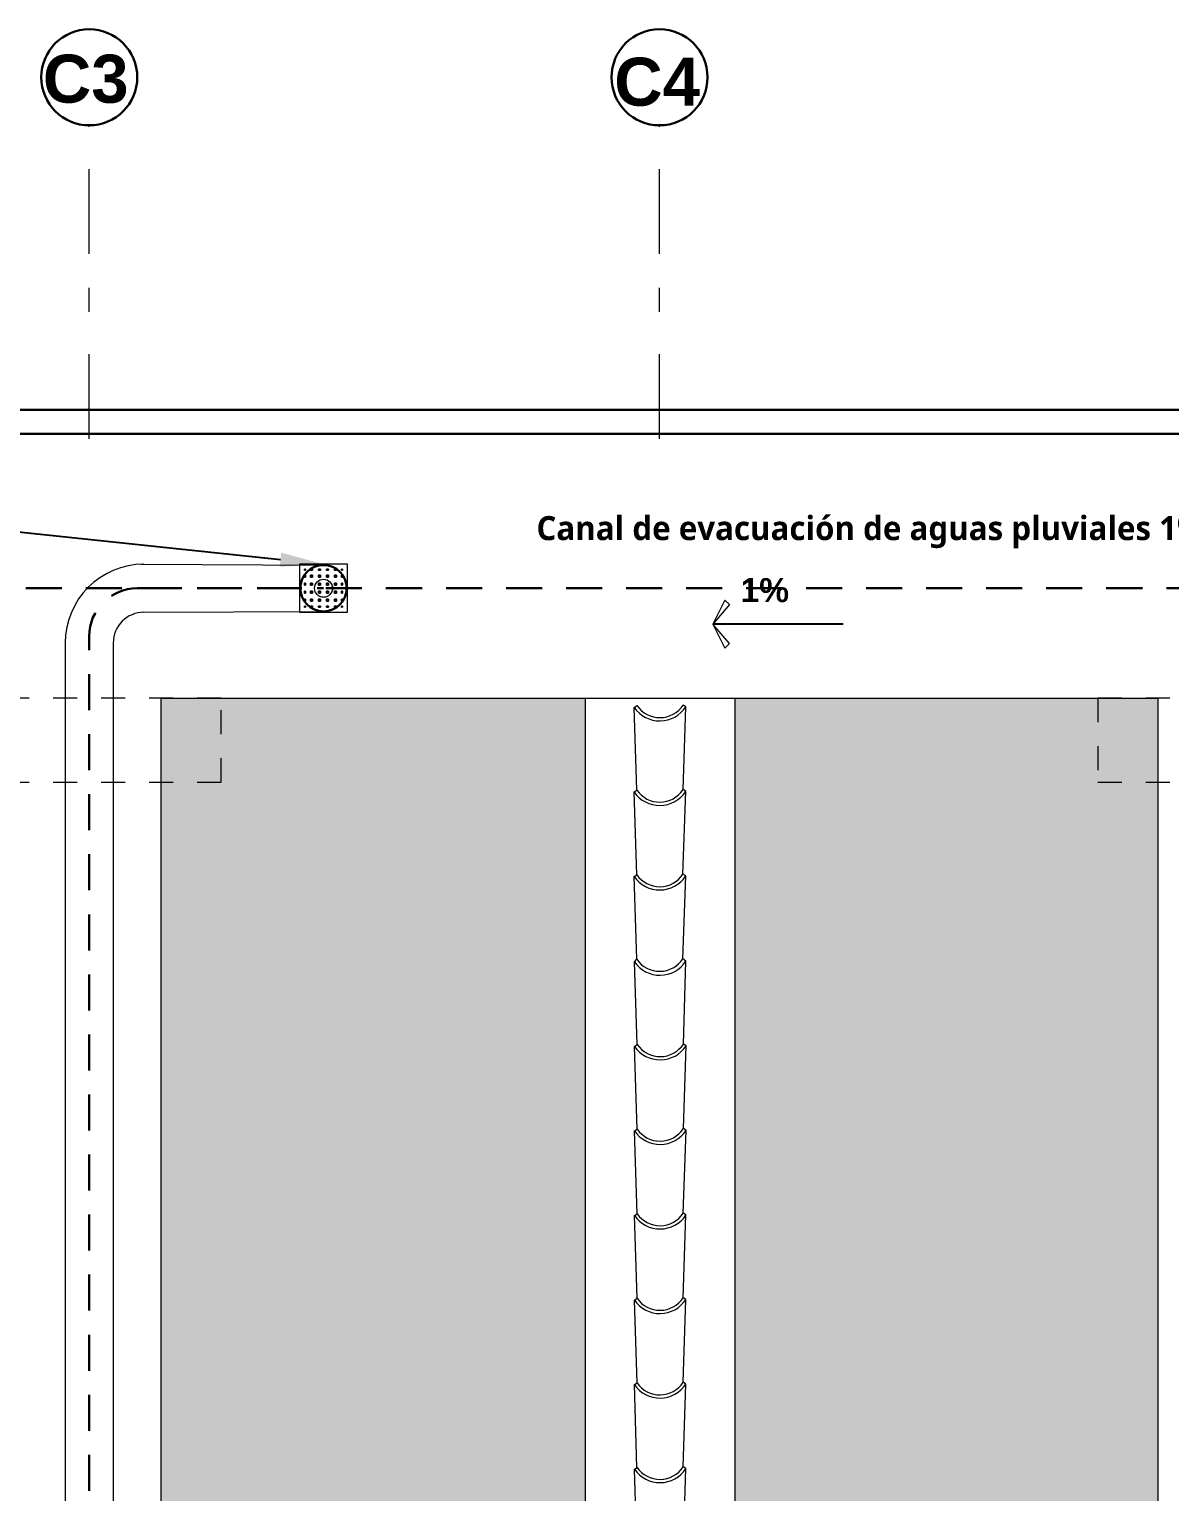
# Model space of a CAD drawing. Header units: metres. Extents: x 27 to 147, y -173 to 8.
# Drawn here: x 59.58 to 64.33, y -12.35 to -6.26 of the extents above; entities that cross this region are included whole.
import ezdxf
from ezdxf import colors
from ezdxf.entities.mleader import LeaderData, LeaderLine
from ezdxf.math import Vec2, Vec3

# ---------------------------------------------------------------- set-up
doc = ezdxf.new("R2010")
doc.units = ezdxf.units.M
for name, pattern in [('DASHED2', [0.375, 0.25, -0.125]), ('Dot & Dashed', [0.670277762413025, 0.352777767181396, -0.176388883590699, 0, -0.14111111164093]), ('HIDDEN2', [0.1875, 0.125, -0.0625])]:
    doc.linetypes.add(name, pattern=pattern)
for name, color, linetype, lineweight in [('2D Drafting - General_Pen_No__46', 7, 'Continuous', 25), ('Cotas varias El', 253, 'Continuous', 13), ('Equipamiento SR', 23, 'Continuous', 0), ('GRAFO 0 BLANCO', 7, 'Continuous', 0), ('grafo 2', 31, 'Continuous', 20), ('GRAFO 3', 22, 'Continuous', 30), ('GRAFO 4', 7, 'Continuous', 30), ('GRAFO01', 7, 'Continuous', 0), ('GRfo 3', 7, 'Continuous', 30), ('I.S. CANALETAS', 12, 'Continuous', 0), ('Interior - Mobiliario', 7, 'Continuous', 5), ('letras sr', 7, 'Continuous', 5), ('linea0016', 144, 'HIDDEN2', 9), ('Lineas Referencia', 73, 'Continuous', 13), ('teja andina', 252, 'Continuous', 0), ('TEJAS ANDINA', 253, 'Continuous', 0)]:
    doc.layers.add(name, color=color, linetype=linetype, lineweight=lineweight)
doc.layers.add('Interior - Mobiliario _Pluma_Nº__3', color=7, linetype='Continuous', lineweight=18, true_color=0xff6600)
doc.layers.add('Mobiliario', color=7, linetype='Continuous', lineweight=0, true_color=0x7f7f7f)
doc.styles.add('GENERATED_STYLE_1', font='arialbd.ttf')
doc.styles.add('GENERATED_STYLE_2', font='arial.ttf')
doc.styles.get("Standard").update_dxf_attribs({"font": 'arial.ttf'})

# ---------------------------------------------------------------- blocks, each defined once
blk = doc.blocks.new('A$C295C7585')
at = {"layer": 'Mobiliario', "lineweight": 15}
for p, q in [((1.374978025502969, 3.076203088460716), (1.513853283491699, 3.40416242087349)), ((1.513853283491699, 3.40416242087349), (1.527648820229842, 3.406546360073889)), ((1.556330874160267, 2.995064099900674), (1.716417933508637, 3.313533070731637)), ((1.716417933508637, 3.313533070731637), (1.70900166888714, 3.325407371513847)), ((1.222307230775641, 2.745859816847769), (1.36118248876528, 3.073819149260316)), ((1.36118248876528, 3.073819149260316), (1.374978025502969, 3.076203088460716)), ((1.403660079433394, 2.6647208282875), (1.563747138781764, 2.983189799118463)), ((1.563747138781764, 2.983189799118463), (1.556330874160267, 2.995064099900674)), ((1.069636436049223, 2.415516545234141), (1.208511694038407, 2.743475877646915)), ((1.208511694038407, 2.743475877646915), (1.222307230776096, 2.745859816847542)), ((1.250989284706975, 2.334377556673871), (1.411076344054891, 2.652846527505289)), ((1.411076344054891, 2.652846527505289), (1.403660079433394, 2.6647208282875)), ((0.9169656413223493, 2.085173273620967), (1.055840899311079, 2.413132606033741)), ((1.055840899311079, 2.413132606033741), (1.069636436048768, 2.415516545234595)), ((1.258405549328472, 2.322503255891888), (1.25098928470652, 2.334377556674326)), ((1.098318489980102, 2.004034285060698), (1.258405549328472, 2.322503255891888)), ((0.7650785429282223, 1.751017721853714), (0.9031190902182971, 2.079350511766734)), ((0.9031190902182971, 2.079350511766734), (0.9169656413223493, 2.085173273620967)), ((0.94643139158552, 1.66987873329299), (1.10492039455994, 1.989062689736784)), ((1.10492039455994, 1.989062689736784), (1.098439325062163, 2.004274668164622)), ((0.612407748201349, 1.420674450239858), (0.7512830061905333, 1.748633782652632)), ((0.7512830061905333, 1.748633782652632), (0.7650785429282223, 1.751017721853486)), ((0.7937605968586467, 1.339535461679816), (0.953847656207472, 1.658004432511007)), ((0.953847656207472, 1.658004432511007), (0.94643139158552, 1.66987873329299)), ((0.4597369534749305, 1.090331178626684), (0.5986122114636601, 1.418290511039459)), ((0.5986122114636601, 1.418290511039459), (0.6124077482018038, 1.420674450240085)), ((0.6410898021322282, 1.009192190066642), (0.8011768614805987, 1.327661160897833)), ((0.8011768614805987, 1.327661160897833), (0.7937605968591015, 1.339535461679816)), ((0.3070661587476025, 0.7599879070137376), (0.4459414167367868, 1.087947239426285)), ((0.4459414167367868, 1.087947239426285), (0.4597369534749305, 1.090331178626911)), ((0.6485060667537255, 0.997317889284659), (0.6410898021322282, 1.009192190066642)), ((0.4884190074053549, 0.6788489184534683), (0.6485060667537255, 0.997317889284659)), ((0.1543953640207292, 0.4296446354001091), (0.2932706220099135, 0.757603967813111)), ((0.2932706220099135, 0.757603967813111), (0.3070661587480572, 0.7599879070135103)), ((0.3357482126784817, 0.3485056468398398), (0.4958352720268522, 0.6669746176712579)), ((0.4958352720268522, 0.6669746176712579), (0.4884190074053549, 0.6788489184534683)), ((0.001724569293855893, 0.09930136378693533), (0.1405998272830402, 0.4272606961997099)), ((0.1405998272830402, 0.4272606961997099), (0.1543953640207292, 0.4296446354007912)), ((0.1830774179516084, 0.01816237522666597), (0.3431644773004336, 0.3366313460578567)), ((0.3431644773004336, 0.3366313460578567), (0.3357482126784817, 0.3485056468402945))]:
    blk.add_line(p, q, dxfattribs=at)
for centre, radius, start, end in [((1.64559542193274, 3.42692813519011), 0.1336946849706216, 189.8041789864884, 301.9874291323811), ((1.64559542193274, 3.42692813519011), 0.1196946849706216, 189.8041789864884, 301.9874291323811), ((1.492924627205866, 3.096584863576936), 0.1336946849706216, 189.8041789864884, 301.9874291323811), ((1.492924627205866, 3.096584863576936), 0.1196946849706216, 189.8041789864884, 301.9874291323811), ((1.340253832479448, 2.766241591963535), 0.1336946849706216, 189.8041789864884, 301.9874291323811), ((1.340253832479448, 2.766241591963535), 0.1196946849706216, 189.8041789864884, 301.9874291323811), ((1.187583037752574, 2.435898320350134), 0.1336946849706216, 189.8041789864884, 301.9874291323811), ((1.187583037752574, 2.435898320350134), 0.1196946849706216, 189.8041789864884, 301.9874291323811), ((1.034204698330086, 2.101672659223368), 0.1329726096647947, 189.6640148896703, 302.1275932302208), ((1.034912243024337, 2.105555048736051), 0.1196946849706216, 189.8041789864884, 301.9874291323811), ((0.8830251446311195, 1.77139949696948), 0.1336946849706216, 189.8041789864884, 301.9874291323811), ((0.8830251446311195, 1.77139949696948), 0.1196946849706216, 189.8041789864884, 301.9874291323811), ((0.7303543499047009, 1.441056225356306), 0.1336946849706216, 189.8041789864884, 301.9874291323811), ((0.7303543499047009, 1.441056225356306), 0.1196946849706216, 189.8041789864884, 301.9874291323811), ((0.5776835551778277, 1.110712953743132), 0.1336946849706216, 189.8041789864884, 301.9874291323811), ((0.5776835551778277, 1.110712953743132), 0.1196946849706216, 189.8041789864884, 301.9874291323811), ((0.4250127604509544, 0.7803696821295034), 0.1336946849706216, 189.8041789864884, 301.9874291323811), ((0.4250127604509544, 0.7803696821295034), 0.1196946849706216, 189.8041789864884, 301.9874291323811), ((0.2723419657240811, 0.4500264105163296), 0.1336946849706216, 189.8041789864884, 301.9874291323811), ((0.2723419657240811, 0.4500264105163296), 0.1196946849706216, 189.8041789864884, 301.9874291323811), ((0.1196711709962983, 0.119683138902019), 0.1196946849706216, 189.8041789864884, 301.9874291323811)]:
    blk.add_arc(centre, radius, start, end, dxfattribs=at)
blk = doc.blocks.new('Red 18')
at = {"layer": 'GRAFO 0 BLANCO', "linetype": 'Continuous'}
for p, q in [((0.05, 0.2041666666666667), (0.04583333333333334, 0.2041666666666667)), ((0.04583333333333334, 0.2041666666666667), (0.04583333333333334, 0.2)), ((0.04583333333333334, 0.2), (0.04583333333333334, 0.2041666666666667)), ((0.04583333333333334, 0.2041666666666667), (0.05, 0.2041666666666667)), ((0.04583333333333334, 0.2), (0.05, 0.2)), ((0.05, 0.2), (0.04583333333333334, 0.2)), ((0.05, 0.2), (0.05, 0.2041666666666667)), ((0.05, 0.2041666666666667), (0.05, 0.2)), ((0.07916666666666668, 0.2041666666666667), (0.07083333333333333, 0.2041666666666667)), ((0.07083333333333333, 0.2041666666666667), (0.07083333333333333, 0.2)), ((0.07083333333333333, 0.2041666666666667), (0.07916666666666668, 0.2041666666666667)), ((0.07083333333333333, 0.2), (0.07083333333333333, 0.2041666666666667)), ((0.07083333333333333, 0.2), (0.07916666666666668, 0.2)), ((0.07916666666666668, 0.2), (0.07083333333333333, 0.2)), ((0.07916666666666668, 0.2), (0.07916666666666668, 0.2041666666666667)), ((0.07916666666666668, 0.2041666666666667), (0.07916666666666668, 0.2)), ((0.1125, 0.2041666666666667), (0.1041666666666667, 0.2041666666666667)), ((0.1041666666666667, 0.2041666666666667), (0.1041666666666667, 0.2)), ((0.1041666666666667, 0.2041666666666667), (0.1125, 0.2041666666666667)), ((0.1041666666666667, 0.2), (0.1041666666666667, 0.2041666666666667)), ((0.1041666666666667, 0.2), (0.1125, 0.2)), ((0.1125, 0.2), (0.1041666666666667, 0.2)), ((0.1125, 0.2), (0.1125, 0.2041666666666667)), ((0.1125, 0.2041666666666667), (0.1125, 0.2)), ((0.1458333333333333, 0.2041666666666667), (0.1375, 0.2041666666666667)), ((0.1375, 0.2041666666666667), (0.1375, 0.2)), ((0.1375, 0.2041666666666667), (0.1458333333333333, 0.2041666666666667)), ((0.1375, 0.2), (0.1375, 0.2041666666666667)), ((0.1375, 0.2), (0.1458333333333333, 0.2)), ((0.1458333333333333, 0.2), (0.1375, 0.2)), ((0.1458333333333333, 0.2), (0.1458333333333333, 0.2041666666666667)), ((0.1458333333333333, 0.2041666666666667), (0.1458333333333333, 0.2)), ((0.1791666666666666, 0.2041666666666667), (0.1708333333333333, 0.2041666666666667)), ((0.1708333333333333, 0.2041666666666667), (0.1708333333333333, 0.2)), ((0.1708333333333333, 0.2041666666666667), (0.1791666666666666, 0.2041666666666667)), ((0.1708333333333333, 0.2), (0.1708333333333333, 0.2041666666666667)), ((0.1708333333333333, 0.2), (0.1791666666666666, 0.2)), ((0.1791666666666666, 0.2), (0.1708333333333333, 0.2)), ((0.1791666666666666, 0.2), (0.1791666666666666, 0.2041666666666667)), ((0.1791666666666666, 0.2041666666666667), (0.1791666666666666, 0.2)), ((0.2041666666666667, 0.2041666666666667), (0.2, 0.2041666666666667)), ((0.2, 0.2041666666666667), (0.2, 0.2)), ((0.2, 0.2), (0.2, 0.2041666666666667)), ((0.2, 0.2041666666666667), (0.2041666666666667, 0.2041666666666667)), ((0.2, 0.2), (0.2041666666666667, 0.2)), ((0.2041666666666667, 0.2), (0.2, 0.2)), ((0.2041666666666667, 0.2), (0.2041666666666667, 0.2041666666666667)), ((0.2041666666666667, 0.2041666666666667), (0.2041666666666667, 0.2)), ((0.05, 0.1791666666666666), (0.04583333333333334, 0.1791666666666666)), ((0.04583333333333334, 0.1791666666666666), (0.04583333333333334, 0.1708333333333333)), ((0.04583333333333334, 0.1708333333333333), (0.04583333333333334, 0.1791666666666666)), ((0.04583333333333334, 0.1791666666666666), (0.05, 0.1791666666666666)), ((0.04583333333333334, 0.1708333333333333), (0.05, 0.1708333333333333)), ((0.05, 0.1708333333333333), (0.04583333333333334, 0.1708333333333333)), ((0.05, 0.1458333333333333), (0.04583333333333334, 0.1458333333333333)), ((0.04583333333333334, 0.1458333333333333), (0.04583333333333334, 0.1375)), ((0.04583333333333334, 0.1375), (0.04583333333333334, 0.1458333333333333)), ((0.04583333333333334, 0.1458333333333333), (0.05, 0.1458333333333333)), ((0.04583333333333334, 0.1375), (0.05, 0.1375)), ((0.05, 0.1375), (0.04583333333333334, 0.1375)), ((0.05, 0.1708333333333333), (0.05, 0.1791666666666666)), ((0.05, 0.1791666666666666), (0.05, 0.1708333333333333)), ((0.05, 0.1375), (0.05, 0.1458333333333333)), ((0.05, 0.1458333333333333), (0.05, 0.1375)), ((0.07916666666666668, 0.1791666666666666), (0.07083333333333333, 0.1791666666666666)), ((0.07083333333333333, 0.1791666666666666), (0.07083333333333333, 0.1708333333333333)), ((0.07083333333333333, 0.1708333333333333), (0.07083333333333333, 0.1791666666666666)), ((0.07083333333333333, 0.1791666666666666), (0.07916666666666668, 0.1791666666666666)), ((0.07083333333333333, 0.1708333333333333), (0.07916666666666668, 0.1708333333333333)), ((0.07916666666666668, 0.1708333333333333), (0.07083333333333333, 0.1708333333333333)), ((0.07916666666666668, 0.1458333333333333), (0.07083333333333333, 0.1458333333333333)), ((0.07083333333333333, 0.1458333333333333), (0.07083333333333333, 0.1375)), ((0.07083333333333333, 0.1375), (0.07083333333333333, 0.1458333333333333)), ((0.07083333333333333, 0.1458333333333333), (0.07916666666666668, 0.1458333333333333)), ((0.07083333333333333, 0.1375), (0.07916666666666668, 0.1375)), ((0.07916666666666668, 0.1375), (0.07083333333333333, 0.1375)), ((0.07916666666666668, 0.1708333333333333), (0.07916666666666668, 0.1791666666666666)), ((0.07916666666666668, 0.1791666666666666), (0.07916666666666668, 0.1708333333333333)), ((0.07916666666666668, 0.1375), (0.07916666666666668, 0.1458333333333333)), ((0.07916666666666668, 0.1458333333333333), (0.07916666666666668, 0.1375)), ((0.1125, 0.1791666666666666), (0.1041666666666667, 0.1791666666666666)), ((0.1041666666666667, 0.1791666666666666), (0.1041666666666667, 0.1708333333333333)), ((0.1041666666666667, 0.1708333333333333), (0.1041666666666667, 0.1791666666666666)), ((0.1041666666666667, 0.1791666666666666), (0.1125, 0.1791666666666666)), ((0.1041666666666667, 0.1708333333333333), (0.1125, 0.1708333333333333)), ((0.1125, 0.1708333333333333), (0.1041666666666667, 0.1708333333333333)), ((0.1125, 0.1458333333333333), (0.1041666666666667, 0.1458333333333333)), ((0.1041666666666667, 0.1458333333333333), (0.1041666666666667, 0.1375)), ((0.1041666666666667, 0.1375), (0.1041666666666667, 0.1458333333333333)), ((0.1041666666666667, 0.1458333333333333), (0.1125, 0.1458333333333333)), ((0.1041666666666667, 0.1375), (0.1125, 0.1375)), ((0.1125, 0.1375), (0.1041666666666667, 0.1375)), ((0.1125, 0.1708333333333333), (0.1125, 0.1791666666666666)), ((0.1125, 0.1791666666666666), (0.1125, 0.1708333333333333)), ((0.1125, 0.1375), (0.1125, 0.1458333333333333)), ((0.1125, 0.1458333333333333), (0.1125, 0.1375)), ((0.1458333333333333, 0.1791666666666666), (0.1375, 0.1791666666666666)), ((0.1375, 0.1791666666666666), (0.1375, 0.1708333333333333)), ((0.1375, 0.1708333333333333), (0.1375, 0.1791666666666666)), ((0.1375, 0.1791666666666666), (0.1458333333333333, 0.1791666666666666)), ((0.1375, 0.1708333333333333), (0.1458333333333333, 0.1708333333333333)), ((0.1458333333333333, 0.1708333333333333), (0.1375, 0.1708333333333333)), ((0.1458333333333333, 0.1458333333333333), (0.1375, 0.1458333333333333)), ((0.1375, 0.1458333333333333), (0.1375, 0.1375)), ((0.1375, 0.1375), (0.1375, 0.1458333333333333)), ((0.1375, 0.1458333333333333), (0.1458333333333333, 0.1458333333333333)), ((0.1375, 0.1375), (0.1458333333333333, 0.1375)), ((0.1458333333333333, 0.1375), (0.1375, 0.1375)), ((0.1458333333333333, 0.1708333333333333), (0.1458333333333333, 0.1791666666666666)), ((0.1458333333333333, 0.1791666666666666), (0.1458333333333333, 0.1708333333333333)), ((0.1458333333333333, 0.1375), (0.1458333333333333, 0.1458333333333333)), ((0.1458333333333333, 0.1458333333333333), (0.1458333333333333, 0.1375)), ((0.1791666666666666, 0.1791666666666666), (0.1708333333333333, 0.1791666666666666)), ((0.1708333333333333, 0.1791666666666666), (0.1708333333333333, 0.1708333333333333)), ((0.1708333333333333, 0.1708333333333333), (0.1708333333333333, 0.1791666666666666)), ((0.1708333333333333, 0.1791666666666666), (0.1791666666666666, 0.1791666666666666)), ((0.1708333333333333, 0.1708333333333333), (0.1791666666666666, 0.1708333333333333)), ((0.1791666666666666, 0.1708333333333333), (0.1708333333333333, 0.1708333333333333)), ((0.1791666666666666, 0.1458333333333333), (0.1708333333333333, 0.1458333333333333)), ((0.1708333333333333, 0.1458333333333333), (0.1708333333333333, 0.1375)), ((0.1708333333333333, 0.1375), (0.1708333333333333, 0.1458333333333333)), ((0.1708333333333333, 0.1458333333333333), (0.1791666666666666, 0.1458333333333333)), ((0.1708333333333333, 0.1375), (0.1791666666666666, 0.1375)), ((0.1791666666666666, 0.1375), (0.1708333333333333, 0.1375)), ((0.1791666666666666, 0.1708333333333333), (0.1791666666666666, 0.1791666666666666)), ((0.1791666666666666, 0.1791666666666666), (0.1791666666666666, 0.1708333333333333)), ((0.1791666666666666, 0.1375), (0.1791666666666666, 0.1458333333333333)), ((0.1791666666666666, 0.1458333333333333), (0.1791666666666666, 0.1375)), ((0.2041666666666667, 0.1791666666666666), (0.2, 0.1791666666666666)), ((0.2, 0.1791666666666666), (0.2, 0.1708333333333333)), ((0.2, 0.1708333333333333), (0.2, 0.1791666666666666)), ((0.2, 0.1791666666666666), (0.2041666666666667, 0.1791666666666666)), ((0.2, 0.1708333333333333), (0.2041666666666667, 0.1708333333333333)), ((0.2041666666666667, 0.1708333333333333), (0.2, 0.1708333333333333)), ((0.2041666666666667, 0.1458333333333333), (0.2, 0.1458333333333333)), ((0.2, 0.1458333333333333), (0.2, 0.1375)), ((0.2, 0.1375), (0.2, 0.1458333333333333)), ((0.2, 0.1458333333333333), (0.2041666666666667, 0.1458333333333333)), ((0.2, 0.1375), (0.2041666666666667, 0.1375)), ((0.2041666666666667, 0.1375), (0.2, 0.1375)), ((0.2041666666666667, 0.1708333333333333), (0.2041666666666667, 0.1791666666666666)), ((0.2041666666666667, 0.1791666666666666), (0.2041666666666667, 0.1708333333333333)), ((0.2041666666666667, 0.1375), (0.2041666666666667, 0.1458333333333333)), ((0.2041666666666667, 0.1458333333333333), (0.2041666666666667, 0.1375)), ((0.05, 0.1125), (0.04583333333333334, 0.1125)), ((0.04583333333333334, 0.1125), (0.04583333333333334, 0.1041666666666667)), ((0.04583333333333334, 0.1041666666666667), (0.04583333333333334, 0.1125)), ((0.04583333333333334, 0.1125), (0.05, 0.1125)), ((0.04583333333333334, 0.1041666666666667), (0.05, 0.1041666666666667)), ((0.05, 0.1041666666666667), (0.04583333333333334, 0.1041666666666667)), ((0.05, 0.07916666666666668), (0.04583333333333334, 0.07916666666666668)), ((0.04583333333333334, 0.07916666666666668), (0.04583333333333334, 0.07083333333333333)), ((0.04583333333333334, 0.07083333333333333), (0.04583333333333334, 0.07916666666666668)), ((0.04583333333333334, 0.07916666666666668), (0.05, 0.07916666666666668)), ((0.04583333333333334, 0.07083333333333333), (0.05, 0.07083333333333333)), ((0.05, 0.07083333333333333), (0.04583333333333334, 0.07083333333333333)), ((0.05, 0.1041666666666667), (0.05, 0.1125)), ((0.05, 0.1125), (0.05, 0.1041666666666667)), ((0.05, 0.07083333333333333), (0.05, 0.07916666666666668)), ((0.05, 0.07916666666666668), (0.05, 0.07083333333333333)), ((0.07916666666666668, 0.1125), (0.07083333333333333, 0.1125)), ((0.07083333333333333, 0.1125), (0.07083333333333333, 0.1041666666666667)), ((0.07083333333333333, 0.1041666666666667), (0.07083333333333333, 0.1125)), ((0.07083333333333333, 0.1125), (0.07916666666666668, 0.1125)), ((0.07083333333333333, 0.1041666666666667), (0.07916666666666668, 0.1041666666666667)), ((0.07916666666666668, 0.1041666666666667), (0.07083333333333333, 0.1041666666666667)), ((0.07916666666666668, 0.07916666666666668), (0.07083333333333333, 0.07916666666666668)), ((0.07083333333333333, 0.07916666666666668), (0.07083333333333333, 0.07083333333333333)), ((0.07083333333333333, 0.07083333333333333), (0.07083333333333333, 0.07916666666666668)), ((0.07083333333333333, 0.07916666666666668), (0.07916666666666668, 0.07916666666666668)), ((0.07083333333333333, 0.07083333333333333), (0.07916666666666668, 0.07083333333333333)), ((0.07916666666666668, 0.07083333333333333), (0.07083333333333333, 0.07083333333333333)), ((0.07916666666666668, 0.1041666666666667), (0.07916666666666668, 0.1125)), ((0.07916666666666668, 0.1125), (0.07916666666666668, 0.1041666666666667)), ((0.07916666666666668, 0.07083333333333333), (0.07916666666666668, 0.07916666666666668)), ((0.07916666666666668, 0.07916666666666668), (0.07916666666666668, 0.07083333333333333)), ((0.1125, 0.1125), (0.1041666666666667, 0.1125)), ((0.1041666666666667, 0.1125), (0.1041666666666667, 0.1041666666666667)), ((0.1041666666666667, 0.1041666666666667), (0.1041666666666667, 0.1125)), ((0.1041666666666667, 0.1125), (0.1125, 0.1125)), ((0.1041666666666667, 0.1041666666666667), (0.1125, 0.1041666666666667)), ((0.1125, 0.1041666666666667), (0.1041666666666667, 0.1041666666666667)), ((0.1125, 0.07916666666666668), (0.1041666666666667, 0.07916666666666668)), ((0.1041666666666667, 0.07916666666666668), (0.1041666666666667, 0.07083333333333333)), ((0.1041666666666667, 0.07083333333333333), (0.1041666666666667, 0.07916666666666668)), ((0.1041666666666667, 0.07916666666666668), (0.1125, 0.07916666666666668)), ((0.1041666666666667, 0.07083333333333333), (0.1125, 0.07083333333333333)), ((0.1125, 0.07083333333333333), (0.1041666666666667, 0.07083333333333333)), ((0.1125, 0.1041666666666667), (0.1125, 0.1125)), ((0.1125, 0.1125), (0.1125, 0.1041666666666667)), ((0.1125, 0.07083333333333333), (0.1125, 0.07916666666666668)), ((0.1125, 0.07916666666666668), (0.1125, 0.07083333333333333)), ((0.1458333333333333, 0.1125), (0.1375, 0.1125)), ((0.1375, 0.1125), (0.1375, 0.1041666666666667)), ((0.1375, 0.1041666666666667), (0.1375, 0.1125)), ((0.1375, 0.1125), (0.1458333333333333, 0.1125)), ((0.1375, 0.1041666666666667), (0.1458333333333333, 0.1041666666666667)), ((0.1458333333333333, 0.1041666666666667), (0.1375, 0.1041666666666667)), ((0.1458333333333333, 0.07916666666666668), (0.1375, 0.07916666666666668)), ((0.1375, 0.07916666666666668), (0.1375, 0.07083333333333333)), ((0.1375, 0.07083333333333333), (0.1375, 0.07916666666666668)), ((0.1375, 0.07916666666666668), (0.1458333333333333, 0.07916666666666668)), ((0.1375, 0.07083333333333333), (0.1458333333333333, 0.07083333333333333)), ((0.1458333333333333, 0.07083333333333333), (0.1375, 0.07083333333333333)), ((0.1458333333333333, 0.1041666666666667), (0.1458333333333333, 0.1125)), ((0.1458333333333333, 0.1125), (0.1458333333333333, 0.1041666666666667)), ((0.1458333333333333, 0.07083333333333333), (0.1458333333333333, 0.07916666666666668)), ((0.1458333333333333, 0.07916666666666668), (0.1458333333333333, 0.07083333333333333)), ((0.1791666666666666, 0.1125), (0.1708333333333333, 0.1125)), ((0.1708333333333333, 0.1125), (0.1708333333333333, 0.1041666666666667)), ((0.1708333333333333, 0.1041666666666667), (0.1708333333333333, 0.1125)), ((0.1708333333333333, 0.1125), (0.1791666666666666, 0.1125)), ((0.1708333333333333, 0.1041666666666667), (0.1791666666666666, 0.1041666666666667)), ((0.1791666666666666, 0.1041666666666667), (0.1708333333333333, 0.1041666666666667)), ((0.1791666666666666, 0.07916666666666668), (0.1708333333333333, 0.07916666666666668)), ((0.1708333333333333, 0.07916666666666668), (0.1708333333333333, 0.07083333333333333)), ((0.1708333333333333, 0.07083333333333333), (0.1708333333333333, 0.07916666666666668)), ((0.1708333333333333, 0.07916666666666668), (0.1791666666666666, 0.07916666666666668)), ((0.1708333333333333, 0.07083333333333333), (0.1791666666666666, 0.07083333333333333)), ((0.1791666666666666, 0.07083333333333333), (0.1708333333333333, 0.07083333333333333)), ((0.1791666666666666, 0.1041666666666667), (0.1791666666666666, 0.1125)), ((0.1791666666666666, 0.1125), (0.1791666666666666, 0.1041666666666667)), ((0.1791666666666666, 0.07083333333333333), (0.1791666666666666, 0.07916666666666668)), ((0.1791666666666666, 0.07916666666666668), (0.1791666666666666, 0.07083333333333333)), ((0.2041666666666667, 0.1125), (0.2, 0.1125)), ((0.2, 0.1125), (0.2, 0.1041666666666667)), ((0.2, 0.1041666666666667), (0.2, 0.1125)), ((0.2, 0.1125), (0.2041666666666667, 0.1125)), ((0.2, 0.1041666666666667), (0.2041666666666667, 0.1041666666666667)), ((0.2041666666666667, 0.1041666666666667), (0.2, 0.1041666666666667)), ((0.2041666666666667, 0.07916666666666668), (0.2, 0.07916666666666668)), ((0.2, 0.07916666666666668), (0.2, 0.07083333333333333)), ((0.2, 0.07083333333333333), (0.2, 0.07916666666666668)), ((0.2, 0.07916666666666668), (0.2041666666666667, 0.07916666666666668)), ((0.2, 0.07083333333333333), (0.2041666666666667, 0.07083333333333333)), ((0.2041666666666667, 0.07083333333333333), (0.2, 0.07083333333333333)), ((0.2041666666666667, 0.1041666666666667), (0.2041666666666667, 0.1125)), ((0.2041666666666667, 0.1125), (0.2041666666666667, 0.1041666666666667)), ((0.2041666666666667, 0.07083333333333333), (0.2041666666666667, 0.07916666666666668)), ((0.2041666666666667, 0.07916666666666668), (0.2041666666666667, 0.07083333333333333)), ((0.05, 0.05), (0.04583333333333334, 0.05)), ((0.04583333333333334, 0.05), (0.04583333333333334, 0.04583333333333334)), ((0.04583333333333334, 0.04583333333333334), (0.04583333333333334, 0.05)), ((0.04583333333333334, 0.05), (0.05, 0.05)), ((0.04583333333333334, 0.04583333333333334), (0.05, 0.04583333333333334)), ((0.05, 0.04583333333333334), (0.04583333333333334, 0.04583333333333334)), ((0.05, 0.04583333333333334), (0.05, 0.05)), ((0.05, 0.05), (0.05, 0.04583333333333334)), ((0.07916666666666668, 0.05), (0.07083333333333333, 0.05)), ((0.07083333333333333, 0.05), (0.07083333333333333, 0.04583333333333334)), ((0.07083333333333333, 0.05), (0.07916666666666668, 0.05)), ((0.07083333333333333, 0.04583333333333334), (0.07083333333333333, 0.05)), ((0.07083333333333333, 0.04583333333333334), (0.07916666666666668, 0.04583333333333334)), ((0.07916666666666668, 0.04583333333333334), (0.07083333333333333, 0.04583333333333334)), ((0.07916666666666668, 0.04583333333333334), (0.07916666666666668, 0.05)), ((0.07916666666666668, 0.05), (0.07916666666666668, 0.04583333333333334)), ((0.1125, 0.05), (0.1041666666666667, 0.05)), ((0.1041666666666667, 0.05), (0.1041666666666667, 0.04583333333333334)), ((0.1041666666666667, 0.05), (0.1125, 0.05)), ((0.1041666666666667, 0.04583333333333334), (0.1041666666666667, 0.05)), ((0.1041666666666667, 0.04583333333333334), (0.1125, 0.04583333333333334)), ((0.1125, 0.04583333333333334), (0.1041666666666667, 0.04583333333333334)), ((0.1125, 0.04583333333333334), (0.1125, 0.05)), ((0.1125, 0.05), (0.1125, 0.04583333333333334)), ((0.1458333333333333, 0.05), (0.1375, 0.05)), ((0.1375, 0.05), (0.1375, 0.04583333333333334)), ((0.1375, 0.05), (0.1458333333333333, 0.05)), ((0.1375, 0.04583333333333334), (0.1375, 0.05)), ((0.1375, 0.04583333333333334), (0.1458333333333333, 0.04583333333333334)), ((0.1458333333333333, 0.04583333333333334), (0.1375, 0.04583333333333334)), ((0.1458333333333333, 0.04583333333333334), (0.1458333333333333, 0.05)), ((0.1458333333333333, 0.05), (0.1458333333333333, 0.04583333333333334)), ((0.1791666666666666, 0.05), (0.1708333333333333, 0.05)), ((0.1708333333333333, 0.05), (0.1708333333333333, 0.04583333333333334)), ((0.1708333333333333, 0.05), (0.1791666666666666, 0.05)), ((0.1708333333333333, 0.04583333333333334), (0.1708333333333333, 0.05)), ((0.1708333333333333, 0.04583333333333334), (0.1791666666666666, 0.04583333333333334)), ((0.1791666666666666, 0.04583333333333334), (0.1708333333333333, 0.04583333333333334)), ((0.1791666666666666, 0.04583333333333334), (0.1791666666666666, 0.05)), ((0.1791666666666666, 0.05), (0.1791666666666666, 0.04583333333333334)), ((0.2041666666666667, 0.05), (0.2, 0.05)), ((0.2, 0.05), (0.2, 0.04583333333333334)), ((0.2, 0.04583333333333334), (0.2, 0.05)), ((0.2, 0.05), (0.2041666666666667, 0.05)), ((0.2, 0.04583333333333334), (0.2041666666666667, 0.04583333333333334)), ((0.2041666666666667, 0.04583333333333334), (0.2, 0.04583333333333334)), ((0.2041666666666667, 0.04583333333333334), (0.2041666666666667, 0.05)), ((0.2041666666666667, 0.05), (0.2041666666666667, 0.04583333333333334))]:
    blk.add_line(p, q, dxfattribs=at)
at = {"layer": 'GRAFO01'}
blk.add_lwpolyline([(0.02500000000000005, 0.02500000000000141), (0.2250000000000001, 0.02500000000000141), (0.2250000000000001, 0.2250000000000014), (0.02500000000000005, 0.2250000000000014)], close=True, dxfattribs=at)
at = {"layer": 'Interior - Mobiliario _Pluma_Nº__3', "linetype": 'Continuous'}
for p, q in [((0.2250000000000001, 0.2250000000000014), (0.02500000000000005, 0.2250000000000014)), ((0.02500000000000005, 0.2250000000000014), (0.02500000000000005, 0.02500000000000141)), ((0.2250000000000001, 0.02500000000000141), (0.2250000000000001, 0.2250000000000014)), ((0.02500000000000005, 0.02500000000000141), (0.2250000000000001, 0.02500000000000141))]:
    blk.add_line(p, q, dxfattribs=at)
blk = doc.blocks.new('FLECHA')
at = {"layer": 'grafo 2', "ltscale": 0.05}
for p, q in [((674350.4068813783, 8489809.493097022, -2.952000000000225), (674350.3571751671, 8489809.392813733, -2.952000000000225)), ((674350.4259006998, 8489809.474077702, -2.952000000000225), (674350.3571751671, 8489809.392813733, -2.952000000000225)), ((674350.4068813783, 8489809.493097022, -2.952000000000225), (674350.4259006998, 8489809.474077702, -2.952000000000225)), ((674350.4259006998, 8489809.311549768, -2.952000000000225), (674350.3571751671, 8489809.392813733, -2.952000000000225)), ((674350.4068813783, 8489809.292530447, -2.952000000000225), (674350.4259006998, 8489809.311549768, -2.952000000000225))]:
    blk.add_line(p, q, dxfattribs=at)
at = {"layer": 'grafo 2', "lineweight": 25}
blk.add_line((674350.8988359317, 8489809.392813733, -2.952000000000225), (674350.3571751671, 8489809.392813733, -2.952000000000225), dxfattribs=at)
at = {"layer": 'grafo 2'}
blk.add_line((674350.3571751671, 8489809.392813733, -2.952000000000225), (674350.4068813783, 8489809.292530447, -2.952000000000225), dxfattribs=at)

msp = doc.modelspace()

# ---------------------------------------------------------------- hatches: boundary and pattern name
at = {"layer": 'TEJAS ANDINA'}
h = msp.add_hatch(dxfattribs=at)
h.set_pattern_fill('SPANTIL1', color=256, scale=0.2, angle=270, pattern_type=2)
h.set_pattern_definition([(184.9697, (-73.8578242204245, 97.95517445426714), (2.400000210303527, 0.1999982614014097), [0.1846944, -4.4326642]), (90, (-74.04182422042447, 97.93917445426712), (-0.2, 0.2000000000000001), [0.016, -0.184]), (270, (-74.05782422042455, 98.1391744542671), (0.2, -0.2), [0.05600000000000001, -0.144]), (0, (-74.05782422042455, 98.08317445426712), (0.2, 0.2), [0.02, -0.18]), (180, (-74.03782422042457, 97.95517445426714), (-0.2000000000000001, -0.1999999999999999), [0.02, -0.18]), (270, (-74.05782422042455, 97.95517445426714), (0.2, -0.2), [0.016, -0.184]), (270, (-74.04182422042447, 98.1391744542671), (0.2, -0.2), [0.04000000000000001, -0.16]), (355.0303, (-74.04182422042447, 98.09917445426711), (2.400000210303527, -0.1999982614014123), [0.1846944, -4.4326642]), (322.6961, (-74.03182422042448, 98.09917445426711), (-3.400002148337723, 2.599997177976598), [0.0528016, -5.22735]), (288.4349, (-73.98982422042457, 98.0671744542671), (0.1999996806445415, -0.4000000869185923), [0.05059639999999992, -0.5818589999999986]), (251.5651, (-73.97382422042449, 98.0191744542671), (0.1999996806445418, 0.4000000869185922), [0.05059639999999992, -0.5818589999999986]), (217.3039000000001, (-73.98982422042457, 97.97117445426713), (-3.400002148337723, -2.599997177976598), [0.0528016, -5.22735]), (290.2249, (-74.00382422042458, 98.05717445426711), (-0.8000016671195543, 2.199999452866844), [0.04049700000000001, -4.0091944]), (249.7751, (-73.98982422042457, 98.0191744542671), (-0.8000016671195556, -2.199999452866844), [0.04049700000000001, -4.0091944]), (217.4053999999999, (-74.00382422042458, 97.98117445426712), (-2.59999849299601, -2.00000199052301), [0.0428018, -4.237385]), (322.5946, (-74.03782422042457, 98.08317445426712), (-2.599998492996009, 2.000001990523011), [0.0428018, -4.237385])])
h.paths.add_polyline_path([(60.12742384987109, -19.34410254864673), (61.89277098388902, -19.34410254864673), (61.89277098388902, -9.044074917445187), (60.12742384987109, -9.044074917445187)])
h = msp.add_hatch(dxfattribs=at)
h.set_pattern_fill('SPANTIL1', color=256, scale=0.2, angle=90, style=2, pattern_type=2)
h.set_pattern_definition([(4.969699999999973, (-74.25782422042448, 98.32317445426713), (-2.400000210303527, -0.1999982614014101), [0.1846944, -4.4326642]), (270, (-74.07382422042451, 98.33917445426712), (0.2, -0.2000000000000001), [0.016, -0.184]), (90, (-74.05782422042455, 98.1391744542671), (-0.2, 0.2), [0.05600000000000001, -0.144]), (180, (-74.05782422042455, 98.19517445426712), (-0.2, -0.2), [0.02, -0.18]), (0, (-74.07782422042453, 98.32317445426713), (0.2000000000000001, 0.2), [0.02, -0.18]), (90, (-74.05782422042455, 98.32317445426713), (-0.2, 0.2), [0.016, -0.184]), (90, (-74.07382422042451, 98.1391744542671), (-0.2, 0.2), [0.04000000000000001, -0.16]), (175.0303, (-74.07382422042451, 98.17917445426713), (-2.400000210303527, 0.199998261401412), [0.1846943999999996, -4.432664199999989]), (142.6961, (-74.0838242204245, 98.17917445426713), (3.400002148337723, -2.599997177976598), [0.0528016, -5.22735]), (108.4349, (-74.12582422042453, 98.21117445426711), (-0.1999996806445415, 0.4000000869185922), [0.05059639999999993, -0.5818589999999987]), (71.56509999999997, (-74.1418242204245, 98.25917445426711), (-0.1999996806445418, -0.4000000869185922), [0.05059640000000001, -0.581859]), (37.30390000000006, (-74.12582422042453, 98.30717445426711), (3.400002148337723, 2.599997177976598), [0.0528016, -5.22735]), (110.2249, (-74.11182422042452, 98.22117445426713), (0.8000016671195547, -2.199999452866844), [0.04049700000000001, -4.0091944]), (69.7751, (-74.12582422042453, 98.25917445426711), (0.8000016671195552, 2.199999452866844), [0.04049699999999992, -4.009194399999989]), (37.40539999999996, (-74.11182422042452, 98.29717445426712), (2.59999849299601, 2.00000199052301), [0.0428018, -4.237385]), (142.5946, (-74.07782422042453, 98.19517445426712), (2.599998492996009, -2.00000199052301), [0.0428018, -4.237385])])
h.paths.add_polyline_path([(64.27742568816518, -9.044074917445187), (62.51623318124541, -9.044074917445187), (62.51623318124541, -19.34410254864673), (64.27742568816518, -19.34410254864673)])

# ---------------------------------------------------------------- linework, layer by layer
at = {"layer": 'Cotas varias El', "linetype": 'Dot & Dashed'}
for p, q in [((59.82742562916269, -7.964700322411659), (59.82742562916269, -6.659756933668632)), ((62.20247899714445, -7.964700424142393), (62.20247899714445, -6.659757035399366))]:
    msp.add_line(p, q, dxfattribs=at)
at = {"layer": 'Cotas varias El'}
for p, q in [((61.89277098388902, -9.04400113371861), (61.89277098388902, -19.34410254873842)), ((62.51623318124541, -9.04400113371861), (62.51623318124541, -19.34410254873842))]:
    msp.add_line(p, q, dxfattribs=at)
at = {"layer": 'Equipamiento SR'}
msp.add_lwpolyline([(60.12742384987109, -9.044074917445187), (64.27742568816518, -9.044074917445187), (64.27742568816518, -19.34410254864673), (60.12742384987109, -19.34410254864673)], close=True, dxfattribs=at)
msp.add_lwpolyline([(60.12742384987109, -9.044074917445187), (64.27742568816518, -9.044074917445187), (64.27742568816518, -19.34410254864673), (60.12742384987109, -19.34410254864673)], close=True, dxfattribs=at)
at = {"layer": 'GRAFO 3', "linetype": 'Continuous'}
for centre in [(59.82742439618153, -6.459275052710495), (62.20247782235128, -6.459275033945403)]:
    msp.add_circle(centre, 0.2, dxfattribs=at)
at = {"layer": 'GRAFO 4', "linetype": 'Continuous'}
msp.add_lwpolyline([(54.92742397717905, -9.044080488478869), (54.92742397717905, -7.84408048847888), (83.72742807929569, -7.84408048847888), (83.72742807929569, -9.044080488478869)], dxfattribs=at)
for points in [[(54.92742397717905, -7.84408048847888), (83.72742807929569, -7.84408048847888), (83.72742808032808, -19.44410254864675), (54.92742397821155, -19.44410254864675)], [(55.02742397718794, -7.944080488478903), (83.62742807930454, -7.944080488478903), (83.62742808031919, -19.34410254864673), (55.02742397820259, -19.34410254864673)]]:
    msp.add_lwpolyline(points, close=True, dxfattribs=at)
at = {"layer": 'GRAFO01', "color": 251, "linetype": 'DASHED2', "lineweight": 9, "ltscale": 0.2}
for points in [[(59.27742505686274, -9.394074859193438), (60.37742505684082, -9.394074975613307), (60.37742540586532, -9.044074975655235), (59.2774254058877, -9.044074859235138)], [(64.02742579967344, -9.394074861956938), (65.12742579965152, -9.394074978376807), (65.12742614867602, -9.044074978418735), (64.0274261486984, -9.044074861998638)]]:
    msp.add_lwpolyline(points, close=True, dxfattribs=at)
at = {"layer": 'GRfo 3'}
msp.add_circle((60.80294025978117, -8.586522620515211), 0.0966952781077453, dxfattribs=at)
at = {"layer": 'I.S. CANALETAS'}
for p, q in [((59.72720114574452, -8.814543750035341), (59.72720114574429, -19.3441159665341)), ((59.92720114574456, -8.814543750035341), (59.92720114574411, -19.3441159665341))]:
    msp.add_line(p, q, dxfattribs=at)
for points in [[(60.04291996449786, -8.48673793670298), (60.80294025978117, -8.489827342407466)], [(60.05523832862025, -8.6865065671592), (60.80294025978117, -8.683217898622956)]]:
    msp.add_lwpolyline(points, dxfattribs=at)
for centre in [(60.80294025978117, -8.586522620515211), (60.80316387502137, -8.586408488897916), (60.80316604193138, -8.586389899340816)]:
    msp.add_circle(centre, 0.0375, dxfattribs=at)
for radius, start in [(0.3280371828760508, 90.00000000003908), (0.1280371828760508, 90)]:
    msp.add_arc((60.05523832862025, -8.814543750035341), radius, start, 180, dxfattribs=at)
at = {"layer": 'linea0016', "linetype": 'HIDDEN2', "lineweight": 30, "ltscale": 1.2}
for p, q in [((82.46321615978786, -8.586391962570474), (56.05316312350863, -8.586408488897916)), ((60.02719952343114, -8.5865065671602), (60.80294025978117, -8.586522620515211)), ((59.82719952343109, -19.34419644839602), (59.82719952343109, -8.786506567160245)), ((59.82743305347765, -19.34419644827739), (59.82742768925505, -8.786506567042977))]:
    msp.add_line(p, q, dxfattribs=at)
at = {"layer": 'linea0016', "linetype": 'HIDDEN2', "lineweight": 30, "ltscale": 0.9}
msp.add_arc((60.02719952343114, -8.786506567160245), 0.2, 90, 180, dxfattribs=at)
at = {"layer": 'teja andina', "lineweight": 15}
for p, q in [((62.09725229186358, -9.08271784862626), (62.10840519298506, -9.075033111874745)), ((62.10815704341212, -9.427098365329073), (62.09725229186358, -9.08271784862626)), ((62.30035099894405, -9.42488496251076), (62.31192607077412, -9.080245556789066)), ((62.31192607077412, -9.080245556789066), (62.30059914851665, -9.072819709056375)), ((62.09700414229121, -9.434783102080871), (62.10815704341258, -9.42709836532913)), ((62.1079088938402, -9.779163618783684), (62.09700414229121, -9.434783102080871)), ((62.30010284937214, -9.776950215965371), (62.31167792120164, -9.43231081024345)), ((62.31167792120164, -9.43231081024345), (62.30035099894405, -9.42488496251076)), ((62.09675599271827, -9.786848355535426), (62.10790889383952, -9.779163618783457)), ((62.1076607442676, -10.13122887223807), (62.09675599271827, -9.786848355535426)), ((62.29985469979965, -10.12901546941976), (62.31142977162961, -9.784376063697891)), ((62.31142977162961, -9.784376063697891), (62.30010284937157, -9.776950215965144)), ((62.09785658036003, -10.14195518608244), (62.1076607442676, -10.13122887223807)), ((62.10964594084692, -10.48632551517954), (62.09785658036003, -10.14195518608244)), ((62.31172138149168, -10.13949221084249), (62.29986343676285, -10.1287553326477)), ((62.30183989637874, -10.4841121123618), (62.31172138149168, -10.13949221084249)), ((62.09849303972567, -10.49401025193168), (62.10964594084703, -10.48632551517971)), ((62.10939779127466, -10.83839076863455), (62.09849303972567, -10.49401025193168)), ((62.30159174680625, -10.83617736581618), (62.31316681863655, -10.49153796009409)), ((62.31316681863655, -10.49153796009409), (62.30183989637874, -10.4841121123618)), ((62.31291866906406, -10.84360321354848), (62.30159174680659, -10.83617736581601)), ((62.09824489015318, -10.84607550538607), (62.109397791275, -10.83839076863416)), ((62.10914964170252, -11.19045602208871), (62.09824489015318, -10.84607550538607)), ((62.30134359723411, -11.1882426192704), (62.31291866906406, -10.84360321354848)), ((62.0979967405807, -11.19814075884045), (62.10914964170252, -11.19045602208854)), ((62.10890149212958, -11.54252127554309), (62.0979967405807, -11.19814075884045)), ((62.30109544766151, -11.54030787272478), (62.31267051949146, -11.19566846700286)), ((62.31267051949146, -11.19566846700286), (62.30134359723411, -11.1882426192704)), ((62.0977485910081, -11.55020601229484), (62.10890149213003, -11.54252127554309)), ((62.1086533425572, -11.89458652899788), (62.0977485910081, -11.55020601229484)), ((62.30084729808925, -11.89237312617956), (62.31242236991909, -11.54773372045747)), ((62.31242236991909, -11.54773372045747), (62.30109544766151, -11.54030787272478)), ((62.09750044143573, -11.90227126574945), (62.10865334255698, -11.89458652899725)), ((62.10840519298472, -12.24665178245226), (62.09750044143573, -11.90227126574945)), ((62.30059914851665, -12.24443837963395), (62.31217422034706, -11.89979897391186)), ((62.31217422034706, -11.89979897391186), (62.30084729808902, -11.89237312617917))]:
    msp.add_line(p, q, dxfattribs=at)
for centre, radius, start, end in [((62.2037582634315, -9.009331530116867), 0.1293409205322173, 214.5681929392959, 326.7514430851888), ((62.2037582634315, -9.009331530116867), 0.1157968302204076, 214.5681929392959, 326.7514430851888), ((62.20351011385947, -9.361396783571308), 0.1293409205322173, 214.5681929392959, 326.7514430851888), ((62.20351011385947, -9.361396783571308), 0.1157968302204076, 214.5681929392959, 326.7514430851888), ((62.20326196428698, -9.713462037025863), 0.1293409205322173, 214.5681929392959, 326.7514430851888), ((62.20326196428698, -9.713462037025863), 0.1157968302204076, 214.5681929392959, 326.7514430851888), ((62.20396556091839, -10.06922458092572), 0.1286423595926425, 214.4280288424791, 326.8916071830303), ((62.2030138147137, -10.06552729048161), 0.1157968302204076, 214.5681929392959, 326.7514430851888), ((62.20499901129347, -10.42062393342212), 0.1293409205322173, 214.5681929392959, 326.7514430851888), ((62.20499901129347, -10.42062393342212), 0.1157968302204076, 214.5681929392959, 326.7514430851888), ((62.20475086172132, -10.77268918687628), 0.1157968302204076, 214.5681929392959, 326.7514430851888), ((62.20475086172132, -10.77268918687628), 0.1293409205322173, 214.5681929392959, 326.7514430851888), ((62.20450271214884, -11.12475444033066), 0.1293409205322173, 214.5681929392959, 326.7514430851888), ((62.20450271214884, -11.12475444033066), 0.1157968302204076, 214.5681929392959, 326.7514430851888), ((62.20425456257647, -11.4768196937855), 0.1293409205322173, 214.5681929392959, 326.7514430851888), ((62.20425456257647, -11.4768196937855), 0.1157968302204076, 214.5681929392959, 326.7514430851888), ((62.20400641300398, -11.82888494723989), 0.1293409205322173, 214.5681929392959, 326.7514430851888), ((62.20400641300398, -11.82888494723989), 0.1157968302204076, 214.5681929392959, 326.7514430851888), ((62.20375826343115, -12.18095020069563), 0.1157968302204076, 214.5681929392959, 326.7514430851888)]:
    msp.add_arc(centre, radius, start, end, dxfattribs=at)

# ---------------------------------------------------------------- block references
at = {"layer": 'Interior - Mobiliario', "color": 104, "linetype": 'Continuous', "lineweight": 20, "true_color": 0x029e21, "rotation": 270}
msp.add_blockref('Red 18', (60.67794025978117, -8.461522620515211), dxfattribs=at)
at = {"layer": 'Lineas Referencia'}
msp.add_blockref('FLECHA', (-674287.932216237, -8489818.12869178, 2.952000000000225), dxfattribs=at)
at = {"layer": 'TEJAS ANDINA', "xscale": 0.9674350222721193, "yscale": 0.9674350222721193, "zscale": 0.9674350222721193, "rotation": 24.76401395280984}
msp.add_blockref('A$C295C7585', (62.14737934036646, -15.858263231438), dxfattribs=at)

# ---------------------------------------------------------------- texts
at = {"char_height": 0.2, "width": 8.425260489275389e-15, "attachment_point": 9, "rotation": 4.4022710127077154e-07, "style": 'GENERATED_STYLE_1'}
for s, insert in [('C3', (59.99122647638899, -6.568355902156782)), ('C4', (62.37079380081377, -6.580603130635893))]:
    msp.add_mtext(s, dxfattribs=dict(at, insert=insert))
at = {"layer": '2D Drafting - General_Pen_No__46', "char_height": 0.1, "attachment_point": 7, "style": 'GENERATED_STYLE_2'}
for s, insert in [('{\\fTrebuchet MS|b1|i0|c0|p34;Canal de evacuación de aguas pluviales 1%}', (61.6897551382782, -8.419903653054973)), ('{\\fSansSerif|b1|i0|c2|p2; 1%}', (62.50125042626155, -8.645450860885035))]:
    msp.add_mtext(s, dxfattribs=dict(at, insert=insert))

# ---------------------------------------------------------------- leaders
at = {"layer": 'letras sr', "linetype": 'Continuous'}
ml = msp.add_multileader_mtext('Standard', dxfattribs=at)
ml.set_content('{\\fTrebuchet MS|b1|i0|c0|p34;Sumidero sifonico de acero inoxidable 200x200x30 con dn de salida 75mmq=1.5 l7s }', color=256)
ml.set_leader_properties()
ml.build(insert=Vec2(0, 0))
ml.multileader.update_dxf_attribs({"dogleg_length": 0.36, "arrow_head_size": 0.18})
ctx = ml.context
ctx.base_point, ctx.char_height, ctx.arrow_head_size, ctx.landing_gap_size, ctx.plane_origin = Vec3(57.36700251900285, -8.087558012063482), 0.1, 0.18, 0.09, Vec3(63.39352677185104, -5.851058410456972)
ctx.text_align_type = 2
notes = []
notes.append((ctx, [(1, (1, 1, 0), (57.00700251900275, -8.087558012063482), (1, 0), 0.36, [(0, [(60.80294025978117, -8.486522620515188)], 0, []), (1, [(56.13232979017528, -8.486256179654106)], 0, [])])]))
ctx.mtext.insert, ctx.mtext.width, ctx.mtext.defined_height, ctx.mtext.alignment, ctx.mtext.flow_direction = Vec3(59.43006649206677, -8.02341659792205), 2.019256980446499, 0.6295728870286343, 3, 5
for ctx, leaders in notes:
    for number, flags, end, landing, length, lines in leaders:
        leader = LeaderData()
        leader.index, (leader.has_last_leader_line, leader.has_dogleg_vector, leader.attachment_direction) = number, flags
        leader.last_leader_point, leader.dogleg_vector, leader.dogleg_length = Vec3(end), Vec3(landing), length
        for number, points, colour, breaks in lines:
            line = LeaderLine()
            line.index, line.vertices, line.color, line.breaks = number, Vec3.list(points), colors.encode_raw_color(colour), breaks
            leader.lines.append(line)
        ctx.leaders.append(leader)

doc.saveas('drawing.dxf')
